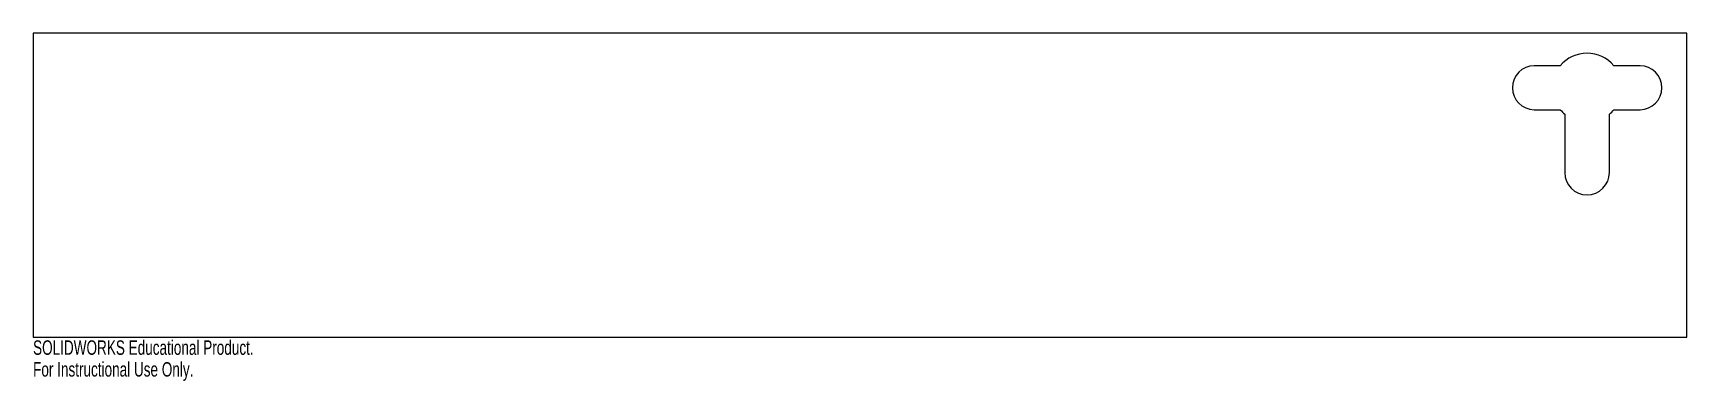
# Model space of a CAD drawing. Header units: inches. Extents: x -10.9 to 10.9, y -2.6 to 2.
import ezdxf

# ---------------------------------------------------------------- set-up
doc = ezdxf.new("R2010")
doc.units = ezdxf.units.IN
doc.header["$MEASUREMENT"] = 0
doc.styles.add('SLDTEXTSTYLE0', font='TXT', dxfattribs={"width": 0.7})

msp = doc.modelspace()

# ---------------------------------------------------------------- linework, layer by layer
at = {"color": 7, "linetype": 'Continuous', "lineweight": 25}
for p, q in [((10.875, 2), (-10.875, 2)), ((-10.875, 2), (-10.875, -2)), ((10.875, -2), (10.875, 2)), ((9.21, 1.569), (8.867, 1.569)), ((10.258, 1.569), (9.915, 1.569)), ((8.867, 0.993), (9.21, 0.993)), ((9.269, 0.934), (9.269, 0.167)), ((9.856, 0.167), (9.856, 0.934)), ((9.915, 0.993), (10.258, 0.993)), ((-10.875, -2), (10.875, -2))]:
    msp.add_line(p, q, dxfattribs=at)
for centre, radius, start, end in [((8.867, 1.281), 0.288, 90, 270), ((9.562, 1.281), 0.455, 39.31, 140.69), ((10.258, 1.281), 0.288, 270, 90), ((9.562, 1.281), 0.455, 219.31, 229.789), ((9.562, 1.281), 0.455, 310.211, 320.69), ((9.562, 0.167), 0.294, 180, 0)]:
    msp.add_arc(centre, radius, start, end, dxfattribs=at)

# ---------------------------------------------------------------- texts
at = {"color": 7, "linetype": 'Continuous', "char_height": 0.1903, "attachment_point": 1, "style": 'SLDTEXTSTYLE0'}
for s, insert in [('SOLIDWORKS Educational Product.', (-10.875, -2.04)), ('For Instructional Use Only.', (-10.875, -2.326))]:
    msp.add_mtext(s, dxfattribs=dict(at, insert=insert))

doc.saveas('drawing.dxf')
